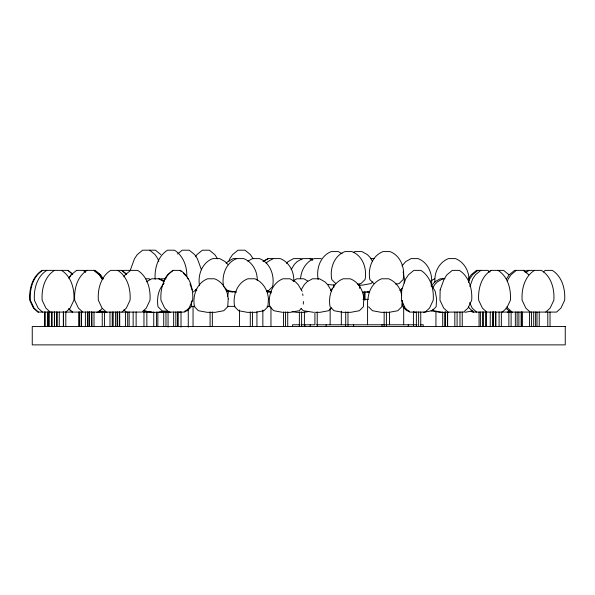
<?xml version="1.0" encoding="UTF-8"?>
<svg xmlns="http://www.w3.org/2000/svg" width="595" height="595" viewBox="0 0 595 595"><rect width="100%" height="100%" fill="white"/><g stroke="black" fill="none" stroke-linecap="round" stroke-linejoin="round"><path stroke-width="0.89" d="M155.146 279.211C154.41 268.464 157.876 256.185 167.485 250.197L174.491 250.197C183.253 255.679 187.217 266.686 186.793 276.645M191.605 301.516L191.27 306.767L187.306 310.724L184.695 311.207M257.219 280.461C257.628 271.38 252.392 261.956 243.705 258.602L233.21 258.602L227.84 261.614L226.16 263.295M293.685 281.331C294.48 271.982 289.192 262.068 280.23 258.602L268.033 258.602L263.429 261.183M303.272 304.142L303.435 301.516M402.175 300.639L401.781 306.767L397.817 310.724L389.123 312.33L381.194 312.33L372.5 310.724L368.528 306.767M404.124 283.086L404.399 278.713L403.127 271.982M431.249 285.712C433.249 275.098 428.69 262.648 418.069 258.602L411.063 258.602L405.693 261.614L401.997 265.913M468.964 280.461C469.366 271.38 464.137 261.956 455.45 258.602L448.444 258.602C439.177 262.179 433.911 272.592 435.042 282.209M227.573 296.37L228.525 291.327M300.564 278.713C301.115 270.204 305.971 261.74 314.19 258.602L321.196 258.602M368.03 298.891C368.58 290.382 373.437 281.918 381.655 278.78L388.661 278.78C395.556 281.532 400.77 288.166 401.647 295.529M130.469 269.78L134.485 258.743L137.289 254.571L142.659 250.197L155.444 250.197L160.814 254.571M228.882 261.294L229.804 258.743L232.608 254.571L237.978 250.197L244.984 250.197L250.361 254.571L253.158 258.743M468.481 282.32L469.723 278.929L472.527 274.756L477.897 270.375M469.886 286.567L472.668 278.929L475.472 274.756L480.842 270.375M507.275 281.472L508.197 278.929L511.001 274.756L516.371 270.375M191.174 302.617L192.289 300.252M291.193 269.647L294.317 264.418L297.121 261.614L302.491 258.602L312.554 258.602M301.174 289.832L304.305 284.603L307.102 281.792L312.479 278.78L319.485 278.78L324.855 281.792L327.659 284.603L331.675 291.327M431.144 286.098L434.841 281.792L440.211 278.78L445.06 278.78M432.922 287.593L434.707 284.603L437.511 281.792L442.881 278.78M68.804 278.229L71.14 274.756L76.621 270.375M69.384 277.538L71.251 274.756M123.864 276.839L125.27 274.756L130.64 270.375M164.756 278.929L167.559 274.756L172.929 270.375L180.322 270.375C190.229 276.541 193.472 289.252 192.683 300.252L188.957 308.128L184.591 312.085L168.668 312.085M195.599 256.661L196.997 254.571L202.374 250.197L209.38 250.197L214.75 254.571L217.554 258.743M468.384 278.929L471.18 274.756L476.558 270.375L487.848 270.375L489.863 272.019M506.449 278.929L509.253 274.756L514.623 270.375L524.626 270.375L525.973 271.476M164.086 283.48C158.039 289.557 156.73 298.578 158.017 306.767L161.981 310.724L170.676 312.33M266.166 263.295L267.847 261.614L273.224 258.602M286.433 263.295L288.114 261.614L293.491 258.602L300.497 258.602L302.029 259.457M301.405 308.463L299.136 310.724L290.442 312.33L283.956 312.33M330.351 290.546L332.62 288.278M331.475 307.898L328.641 310.724L319.946 312.33L315.871 312.33M372.82 281.837L371.116 283.532L362.422 285.139L358.346 285.139M399.937 290.546L402.198 288.278M65.785 312.085L70.15 308.128L73.877 300.252C74.665 289.252 71.422 276.541 61.516 270.375M98.205 312.085L102.072 308.693M121.96 312.085L126.333 308.128L130.052 300.252C130.848 289.252 127.605 276.541 117.698 270.375M196.618 289.081L193.36 291.907M502.314 312.085L506.68 308.128L510.406 300.252C511.202 289.252 507.952 276.541 498.052 270.375M509.112 310.954L507.862 312.085L472.289 312.085L471.047 310.954M545.756 312.085L550.122 308.128L553.848 300.252C554.644 289.252 551.401 276.541 541.495 270.375L527.021 270.375L525.006 272.019M42.699 270.375C32.792 276.541 29.549 289.252 30.345 300.252L34.071 308.128L38.437 312.085M46.767 270.375C36.86 276.541 33.617 289.252 34.413 300.252L38.132 308.128L42.498 312.085M54.509 270.375C44.603 276.541 41.36 289.252 42.156 300.252L45.882 308.128L50.248 312.085M84.215 271.476L85.554 270.375L94.947 270.375L100.317 274.756L103.121 278.929M87.063 270.375C77.157 276.541 73.914 289.252 74.702 300.252L78.428 308.128L82.794 312.085M177.526 254.028L182.226 250.197L189.232 250.197L194.602 254.571L197.406 258.743L201.422 269.78M173.316 270.375C163.417 276.541 160.167 289.252 160.962 300.252L164.689 308.128L169.054 312.085M488.904 272.019L490.92 270.375L503.601 270.375L508.97 274.756M491.046 270.375C481.139 276.541 477.897 289.252 478.685 300.252L482.411 308.128L486.777 312.085M526.255 272.57L528.94 270.375M534.489 270.375C524.582 276.541 521.339 289.252 522.127 300.252L525.854 308.128L530.219 312.085M543.272 272.019L545.288 270.375L552.294 270.375C562.201 276.541 565.443 289.252 564.648 300.252L560.929 308.128L556.556 312.085L510.361 312.085L505.988 308.128M146.363 281.792L151.732 278.78L160.085 278.78L163.923 280.929M236.698 258.602C225.721 262.774 221.437 275.738 223.579 286.582M247.862 261.183L252.466 258.602L259.472 258.602C270.45 262.774 274.741 275.738 272.599 286.582L268.635 290.546L266.895 290.866M262.953 261.614L268.323 258.602M293.023 280.929L296.86 278.78L303.867 278.78L307.704 280.929M353.415 252.451L354.955 251.588L361.961 251.588L367.331 254.601L370.135 257.412L372.366 261.146M430.758 280.929L434.655 278.78M96.725 312.33L102.809 311.207M226.271 291.022L228.011 290.702M151.301 312.011L143.083 312.33M159.2 312.33L166.161 311.044M166.637 311.207L160.546 312.33L151.271 312.33L143.447 310.887M178.612 312.33L180.352 312.011M357.588 284.172L361.068 283.532L365.033 279.576C367.175 268.732 362.883 255.761 351.913 251.588L344.907 251.588C333.929 255.761 329.637 268.732 331.779 279.576L335.744 283.532M395.69 284.172L399.163 283.532L403.135 279.576C405.277 268.732 400.985 255.761 390.008 251.588L383.002 251.588C372.024 255.761 367.732 268.732 369.874 279.576L373.846 283.532M366.84 292.145L369.45 291.669M369.48 291.825L362.764 292.145M308.679 311.527L304.328 312.33L296.392 312.33L292.048 311.527M423.469 312.33L432.163 310.724L436.128 306.767L436.626 298.891L435.198 291.327L431.182 284.603M472.765 310.887L464.873 312.33M370.745 258.602L374.344 258.602M76.51 270.375L83.627 270.375L85.643 272.019M122.934 270.375L137.646 270.375C147.553 276.541 150.795 289.252 150 300.252L146.281 308.128L141.907 312.085L106.431 312.085L102.057 308.128L98.339 300.252C97.543 289.252 100.786 276.541 110.692 270.375L121.975 270.375L126.675 274.206M145.5 278.78L149.1 278.78L150.639 279.643M161.215 278.78L166.065 278.78M334.695 285.139L327.362 284.492M233.716 291.907L236.133 291.907M232.749 292.145L226.658 291.022M267.564 292.145L271.119 292.145M362.972 299.345L368.528 299.345M190.921 306.358L194.87 306.358M227.61 306.358L235.032 306.358M267.036 306.358L270.212 306.358M99.209 312.085L37.842 312.085L33.469 308.128L29.75 300.252C28.954 289.252 32.197 276.541 42.104 270.375L68.046 270.375L72.746 274.206M99.35 312.33L105.769 312.33M167.24 312.33L159.014 312.011M282.506 312.33L273.812 310.724L269.847 306.767C267.705 295.923 271.997 282.952 282.975 278.78L289.981 278.78L295.351 281.792L298.154 284.603L302.171 291.327M313.639 312.33L303.316 310.724L301.055 308.463M448.727 312.33L439.75 312.33L431.055 310.724M507.342 312.33L509.751 312.33M299.932 324.781L292.547 324.781L292.547 326.536M301.338 324.781L314.919 324.781L314.919 312.063M316.547 324.781L346.305 324.781M347.666 324.781L417.095 324.781M420.42 324.781L423.268 324.781L423.209 326.536M508.033 311.527L512.384 312.33M367.673 291.669L369.413 291.989M442.42 312.33L433.718 310.724L432.587 309.593M409.449 311.207L406.839 310.724L402.874 306.767L402.488 300.639M413.8 312.011L415.533 312.33M266.672 291.022L271.022 291.825M236.237 292.145L227.543 290.546L224.144 287.147M144.793 310.887L152.618 312.33M99.194 310.887L107.018 312.33M342.14 253.738L338.31 251.588L331.303 251.588C320.326 255.761 316.034 268.732 318.176 279.576M309.497 258.602L312.568 260.32M158.739 278.78L164.108 281.792M523.853 270.375L525.199 271.476M523.384 270.375L528.754 274.756M179.935 270.375L181.282 271.476M183.297 273.112L186.242 276.147M149.665 250.197L155.042 254.571L157.839 258.743L158.768 261.294M121.573 270.375L126.274 274.206M94.88 270.375L100.25 274.756L103.054 278.929M94.07 270.375L99.439 274.756L102.243 278.929M93.943 270.375L99.313 274.756L102.117 278.929M83.516 270.375L85.531 272.019M67.845 270.375L72.545 274.206M512.109 312.085L507.743 308.128L506.999 306.551M476.58 312.085L472.207 308.128L469.604 302.617M473.627 312.085L469.262 308.128L468.518 306.551M195.606 289.646L196.856 290.776M123.879 309.824L126.378 312.085M69.236 309.259L72.359 312.085M68.507 308.693L72.248 312.085M400.77 289.408L401.908 290.546M227.892 264.418L225.089 261.614L219.719 258.602L212.713 258.602C202.092 262.648 197.533 275.098 199.533 285.712M187.18 277.538L188.109 278.929M189.969 284.016L192.133 289.958M302.647 293.848L302.967 295.529M550.04 311.973L550.04 326.536M547.787 311.973L547.787 326.536M539.241 311.973L539.241 326.536M536.988 311.973L536.988 326.536M535.612 311.973L535.612 326.536M533.7 311.973L533.7 326.536M531.439 311.973L531.439 326.536M529.52 311.973L529.52 326.536M522.38 311.973L522.38 326.536M521.599 311.973L521.599 326.536M521.131 311.973L521.131 326.536M518.877 311.973L518.877 326.536M517.122 311.973L517.122 326.536M515.344 311.973L515.344 326.536M511.112 311.973L511.112 326.536M508.859 311.973L508.859 326.536M501.347 311.973L501.347 326.536M499.093 311.973L499.093 326.536M495.799 311.973L495.799 326.536M495.68 311.973L495.68 326.536M493.545 311.973L493.545 326.536M493.419 311.973L493.419 326.536M492.504 311.973L492.504 326.536M490.25 311.973L490.25 326.536M486.472 311.973L486.472 326.536M485.602 311.973L485.602 326.536M483.341 311.973L483.341 326.536M482.649 311.973L482.649 326.536M480.396 311.973L480.396 326.536M479.057 311.973L479.057 326.536M462.233 311.973L462.233 326.536M459.972 311.973L459.972 326.536M457.086 311.973L457.086 326.536M454.833 311.973L454.833 326.536M447.633 311.973L447.633 326.536M447.507 311.973L447.507 326.536M445.38 311.973L445.38 326.536M445.253 311.973L445.253 326.536M444.963 311.973L444.963 326.536M442.71 311.973L442.71 326.536M435.942 311.862L435.942 326.536M420.754 311.973L420.754 326.536M418.627 311.973L418.627 326.536M416.366 311.973L416.366 326.536M413.413 311.862L413.413 325.614M408.282 324.781L408.282 326.536M403.693 306.611L403.693 324.781M389.517 312.063L389.517 324.781M386.408 311.973L386.408 326.536M384.154 311.973L384.154 326.536M382.012 324.781L382.012 326.536M367.584 299.345L367.584 324.781M365.033 291.795L365.033 299.984M364.125 291.795L364.125 299.984M359.707 284.782L359.707 288.426M353.631 324.781L353.631 326.536M347.971 311.973L347.971 326.536M345.71 311.973L345.71 326.536M341.329 311.155L341.329 324.781M333.802 284.782L333.802 287.511M330.151 308.433L330.151 324.781M326.149 324.781L326.149 326.536M317.232 311.973L317.232 326.536M310.174 324.781L310.174 326.536M304.856 324.781L304.856 326.536M304.395 311.862L304.395 325.614M301.613 311.973L301.613 326.536M299.359 311.973L299.359 326.536M287.727 311.973L287.727 326.536M285.474 311.973L285.474 326.536M283.562 311.862L283.562 326.536M270.963 307.273L270.963 326.536M270.829 291.795L270.829 293.618M270.532 291.795L270.532 293.618M262.856 310.025L262.856 326.536M256.936 311.862L256.936 326.536M252.54 311.973L252.54 326.536M250.287 311.973L250.287 326.536M239.495 310.025L239.495 326.536M212.348 311.973L212.348 326.536M210.095 311.973L210.095 326.536M193.048 306.358L193.048 326.536M188.265 309.965L188.265 327.109M181.014 311.773L181.014 327.109M178.076 311.973L178.076 326.536M177.689 311.973L177.689 326.536M175.823 311.973L175.823 326.536M173.643 311.973L173.643 326.536M168.058 311.773L168.058 327.109M165.968 311.973L165.968 326.536M163.714 311.973L163.714 326.536M157.839 311.973L157.839 326.536M156.492 311.973L156.492 326.536M153.748 311.862L153.748 326.536M146.853 311.973L146.853 326.536M143.96 311.862L143.96 326.536M136.129 311.862L136.129 326.536M133.139 311.973L133.139 326.536M129.152 311.862L129.152 326.536M127.687 311.973L127.687 326.536M125.433 311.973L125.433 326.536M119.721 311.973L119.721 326.536M119.32 311.973L119.32 326.536M117.468 311.973L117.468 326.536M117.066 311.973L117.066 326.536M115.452 311.973L115.452 326.536M113.191 311.973L113.191 326.536M112.239 311.973L112.239 326.536M109.978 311.973L109.978 326.536M104.504 311.973L104.504 326.536M102.243 311.973L102.243 326.536M94.01 311.973L94.01 326.536M91.816 311.973L91.816 326.536M91.69 311.973L91.756 326.536M89.562 311.973L89.562 326.536M89.436 311.973L89.436 326.536M88.053 311.973L88.053 326.536M87.651 311.973L87.651 326.536M85.39 311.973L85.39 326.536M81.381 311.973L81.381 326.536M81.27 311.973L81.27 326.536M79.12 311.973L79.12 326.536M79.016 311.973L79.016 326.536M65.8 311.973L65.8 326.536M63.546 311.973L63.546 326.536M63.338 311.973L63.338 326.536M59.269 311.973L59.269 326.536M57.016 311.973L57.016 326.536M56.8 311.973L56.8 326.536M54.547 311.973L54.547 326.536M54.39 311.973L54.39 326.536M52.137 311.973L52.137 326.536M51.52 311.973L51.52 326.536M49.266 311.973L49.266 326.536M48.374 311.973L48.374 326.536M47.459 311.973L47.459 326.536M45.205 311.973L45.205 326.536M44.603 311.973L44.603 326.536M401.677 289.958L401.513 300.252L405.232 308.128L409.605 312.085L425.142 312.085L429.508 308.128L433.227 300.252C434.023 289.252 430.78 276.541 420.873 270.375L413.867 270.375L408.497 274.756L405.693 278.929L401.677 289.958M440.136 289.958L439.973 300.252L443.699 308.128L448.065 312.085L463.602 312.085L467.968 308.128L471.694 300.252C472.482 289.252 469.239 276.541 459.333 270.375L452.326 270.375L446.957 274.756L444.153 278.929L440.136 289.958M228.22 298.891L227.721 306.767L223.757 310.724L215.063 312.33L207.127 312.33L198.433 310.724L194.468 306.767C192.326 295.923 196.618 282.952 207.596 278.78L214.602 278.78C222.813 281.918 227.669 290.382 228.22 298.891M268.419 298.891L267.921 306.767L263.949 310.724L255.255 312.33L247.327 312.33L238.632 310.724L234.661 306.767C232.519 295.923 236.81 282.952 247.788 278.78L254.794 278.78C263.012 281.918 267.869 290.382 268.419 298.891M363.843 298.891L363.344 306.767L359.38 310.724L350.686 312.33L342.75 312.33L334.055 310.724L330.091 306.767C327.949 295.923 332.241 282.952 343.211 278.78L350.217 278.78C358.435 281.918 363.292 290.382 363.843 298.891M565.25 326.536L32.249 326.536L32.249 344.877L565.25 344.877L565.25 326.536"/></g></svg>
